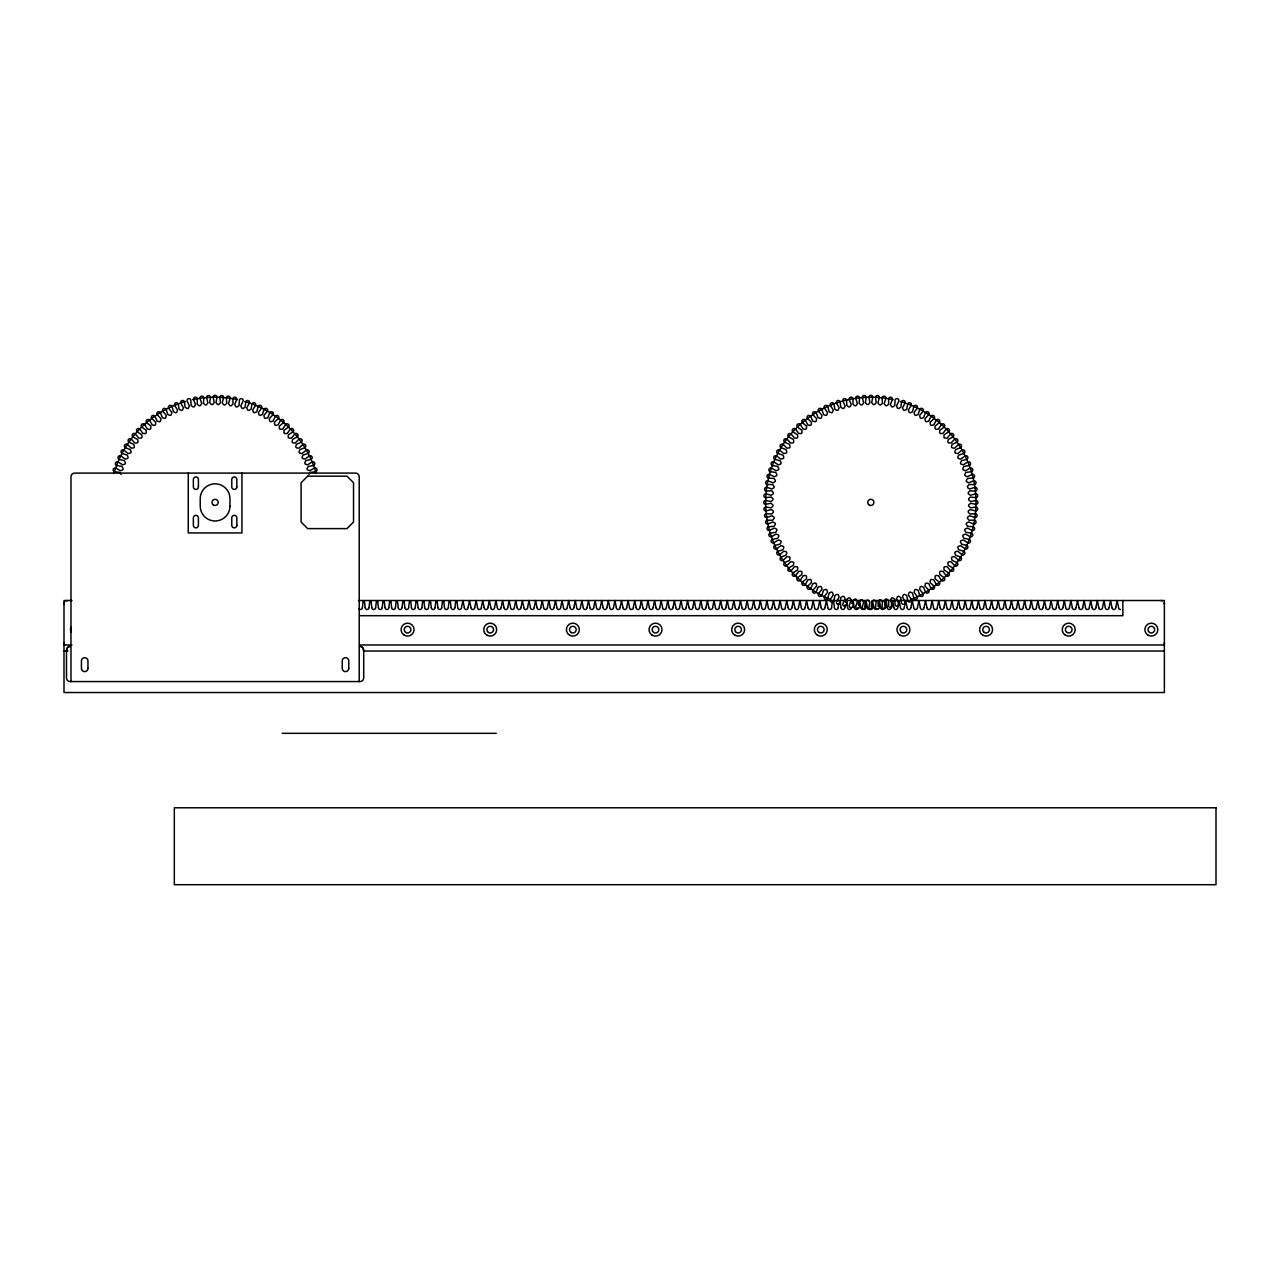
<?xml version="1.0" encoding="UTF-8"?>
<svg xmlns="http://www.w3.org/2000/svg" width="1280" height="1280" viewBox="0 0 1280 1280"><rect width="100%" height="100%" fill="white"/><g stroke="black" fill="none" stroke-linecap="round" stroke-linejoin="round"><path stroke-width="1.5" d="M362.416 607.296L363.248 600.896L364.4 601.232M369.024 607.296L369.856 600.896L371.008 601.232M375.632 607.296L376.512 600.8L377.664 601.488M382.24 607.296L383.072 600.896L384.224 601.232M388.848 607.296L389.728 600.8L390.88 601.488M395.456 607.296L396.288 600.896L397.44 601.232M402.064 607.296L402.896 600.896L404.048 601.232M408.672 607.296L409.552 600.8L410.704 601.488M415.28 607.296L416.112 600.896L417.264 601.232M421.888 607.296L422.72 600.896L423.872 601.232M428.496 607.296L429.504 600.64L430.624 602.064M435.104 607.296L435.936 600.896L437.088 601.232M441.712 607.296L442.592 600.8L443.744 601.488M448.32 607.296L449.152 600.896L450.288 601.152M454.928 607.296L455.76 600.896L456.912 601.232M461.536 607.296L462.912 600.512L464.288 607.296M468.144 607.296L469.52 600.512L470.896 607.296M474.752 607.296L476.128 600.512L477.504 607.296M481.36 607.296L482.736 600.512L484.112 607.296M487.968 607.296L489.344 600.512L490.72 607.296M494.576 607.296L495.952 600.512L497.328 607.296M501.184 607.296L502.56 600.512L503.936 607.296M507.792 607.296L509.168 600.512L510.544 607.296M514.4 607.296L515.776 600.512L517.152 607.296M521.008 607.296L522.384 600.512L523.76 607.296M527.632 607.296L528.992 600.512L530.368 607.296M534.24 607.296L535.6 600.512L536.976 607.296M540.848 607.296L542.224 600.512L543.584 607.296M547.456 607.296L548.832 600.512L550.192 607.296M554.064 607.296L555.44 600.512L556.816 607.296M560.672 607.296L562.048 600.512L563.424 607.296M567.28 607.296L568.656 600.512L570.032 607.296M573.888 607.296L575.264 600.512L576.64 607.296M580.496 607.296L581.872 600.512L583.248 607.296M587.104 607.296L588.48 600.512L589.856 607.296M593.712 607.296L595.088 600.512L596.464 607.296M600.32 607.296L601.696 600.512L603.072 607.296M606.928 607.296L608.304 600.512L609.68 607.296M613.536 607.296L614.912 600.512L616.288 607.296M620.144 607.296L621.52 600.512L622.896 607.296M626.752 607.296L628.128 600.512L629.504 607.296M633.36 607.296L634.736 600.512L636.112 607.296M639.968 607.296L641.344 600.512L642.72 607.296M646.576 607.296L647.952 600.512L649.328 607.296M653.184 607.296L654.56 600.512L655.936 607.296M659.792 607.296L661.168 600.512L662.544 607.296M666.4 607.296L667.776 600.512L669.152 607.296M673.008 607.296L674.384 600.512L675.76 607.296M679.616 607.296L680.992 600.512L682.368 607.296M686.224 607.296L687.6 600.512L688.976 607.296M692.832 607.296L694.208 600.512L695.584 607.296M699.44 607.296L700.816 600.512L702.192 607.296M706.048 607.296L707.424 600.512L708.8 607.296M712.656 607.296L714.032 600.512L715.408 607.296M719.264 607.296L720.64 600.512L722.016 607.296M725.872 607.296L727.248 600.512L728.624 607.296M732.48 607.296L733.856 600.512L735.232 607.296M739.088 607.296L740.464 600.512L741.84 607.296M745.712 607.296L747.072 600.512L748.448 607.296M752.32 607.296L753.68 600.512L755.056 607.296M758.928 607.296L760.304 600.512L761.664 607.296M765.536 607.296L766.912 600.512L768.272 607.296M772.144 607.296L773.52 600.512L774.88 607.296M778.752 607.296L780.128 600.512L781.504 607.296M785.36 607.296L786.736 600.512L788.112 607.296M791.968 607.296L793.344 600.512L794.72 607.296M798.576 607.296L799.952 600.512L801.328 607.296M805.184 607.296L806.56 600.512L807.936 607.296M811.792 607.296L813.168 600.512L814.544 607.296M818.4 607.296L819.776 600.512L821.152 607.296M825.008 607.296L826.384 600.512L827.76 607.296M831.616 607.296L832.432 600.944M838.224 607.296L838.608 603.488M844.832 607.296L845.056 604.768M864.656 607.296L865.472 600.944M871.264 607.296L872.08 600.944M891.088 607.296L891.168 606.128M897.696 607.296L899.072 600.512L900.448 607.296M904.304 607.296L905.68 600.512L907.056 607.296M910.912 607.296L912.288 600.512L913.664 607.296M917.52 607.296L918.896 600.512L920.272 607.296M924.128 607.296L925.504 600.512L926.88 607.296M930.736 607.296L932.112 600.512L933.488 607.296M937.344 607.296L938.72 600.512L940.096 607.296M943.952 607.296L945.328 600.512L946.704 607.296M950.56 607.296L951.936 600.512L953.312 607.296M957.168 607.296L958.544 600.512L959.92 607.296M963.776 607.296L965.152 600.512L966.528 607.296M970.4 607.296L971.76 600.512L973.136 607.296M977.008 607.296L978.368 600.512L979.744 607.296M983.616 607.296L984.992 600.512L986.352 607.296M990.224 607.296L991.6 600.512L992.96 607.296M996.832 607.296L998.208 600.512L999.584 607.296M1003.44 607.296L1004.816 600.512L1006.192 607.296M1010.048 607.296L1011.424 600.512L1012.8 607.296M1016.656 607.296L1018.032 600.512L1019.408 607.296M1023.264 607.296L1024.64 600.512L1026.016 607.296M1029.872 607.296L1031.248 600.512L1032.624 607.296M1036.48 607.296L1037.856 600.512L1039.232 607.296M1043.088 607.296L1044.464 600.512L1045.84 607.296M1049.696 607.296L1051.072 600.512L1052.448 607.296M1056.304 607.296L1057.68 600.512L1059.056 607.296M1062.912 607.296L1064.288 600.512L1065.664 607.296M1069.52 607.296L1070.896 600.512L1072.272 607.296M1076.128 607.296L1077.504 600.512L1078.88 607.296M1082.736 607.296L1084.112 600.512L1085.488 607.296M1089.344 607.296L1090.72 600.512L1092.096 607.296M1095.952 607.296L1097.328 600.512L1098.704 607.296M1102.56 607.296L1103.936 600.512L1105.312 607.296M1109.168 607.296L1110.544 600.512L1111.92 607.296M1115.776 607.296L1117.152 600.512L1118.528 607.296M877.952 606.128L879.392 600.528L880.624 607.296M884.56 606.128L886 600.528L887.232 607.296M858.24 604.976L858.864 600.944M891.312 604.768L892.656 600.544L893.84 607.296M851.824 603.488L853.056 600.56L854.192 607.296M845.424 602.24L846.528 600.608L847.584 607.296M839.04 600.944L840.16 600.944L840.976 607.296M308.992 474.432L310.256 472.4L315.056 471.808A1.92 1.92 0 0 0 316.96 469.296A1.92 1.92 0 0 0 313.936 468.384L309.712 470.736L307.504 469.824A1.92 1.92 0 0 1 307.056 468.592L308.176 466.48L312.944 465.6A1.92 1.92 0 0 0 314.672 462.976A1.92 1.92 0 0 0 311.616 462.24L307.536 464.848L305.28 464.08A1.92 1.92 0 0 1 304.752 462.88L305.744 460.72L310.432 459.52A1.92 1.92 0 0 0 312 456.8A1.92 1.92 0 0 0 308.896 456.256L304.992 459.12L302.688 458.496A1.92 1.92 0 0 1 302.096 457.328L302.944 455.104L307.552 453.632A1.92 1.92 0 0 0 308.944 450.8A1.92 1.92 0 0 0 305.824 450.464L302.096 453.568L299.76 453.088A1.92 1.92 0 0 1 299.088 451.952L299.792 449.68L304.32 447.92A1.92 1.92 0 0 0 305.52 445.008A1.92 1.92 0 0 0 302.384 444.864L298.864 448.192L296.496 447.872A1.92 1.92 0 0 1 295.76 446.784L296.32 444.464L300.72 442.416A1.92 1.92 0 0 0 301.744 439.44A1.92 1.92 0 0 0 298.592 439.504L295.296 443.04L292.912 442.864A1.92 1.92 0 0 1 292.112 441.824L292.528 439.488L296.784 437.168A1.92 1.92 0 0 0 297.616 434.128A1.92 1.92 0 0 0 294.48 434.384L291.408 438.128L289.024 438.096A1.92 1.92 0 0 1 288.16 437.104L288.416 434.736L292.528 432.16A1.92 1.92 0 0 0 293.168 429.088A1.92 1.92 0 0 0 290.048 429.536L287.216 433.456L284.848 433.584A1.92 1.92 0 0 1 283.92 432.656L284.032 430.272L287.968 427.44A1.92 1.92 0 0 0 288.416 424.32A1.92 1.92 0 0 0 285.328 424.976L282.752 429.072L280.384 429.344A1.92 1.92 0 0 1 279.392 428.464L279.36 426.08L283.104 423.008A1.92 1.92 0 0 0 283.36 419.872A1.92 1.92 0 0 0 280.336 420.704L278.016 424.96L275.664 425.376A1.92 1.92 0 0 1 274.624 424.576L274.448 422.208L278 418.896A1.92 1.92 0 0 0 278.048 415.744A1.92 1.92 0 0 0 275.072 416.784L273.024 421.168L270.704 421.728A1.92 1.92 0 0 1 269.632 420.992L269.296 418.64L272.624 415.12A1.92 1.92 0 0 0 272.48 411.968A1.92 1.92 0 0 0 269.584 413.184L267.808 417.696L265.536 418.4A1.92 1.92 0 0 1 264.4 417.728L263.92 415.392L267.024 411.68A1.92 1.92 0 0 0 266.688 408.544A1.92 1.92 0 0 0 263.872 409.936L262.384 414.544L260.16 415.392A1.92 1.92 0 0 1 258.992 414.8L258.368 412.496L261.232 408.592A1.92 1.92 0 0 0 260.704 405.488A1.92 1.92 0 0 0 257.968 407.056L256.784 411.76L254.608 412.736A1.92 1.92 0 0 1 253.408 412.224L252.64 409.968L255.248 405.872A1.92 1.92 0 0 0 254.528 402.816A1.92 1.92 0 0 0 251.888 404.544L251.008 409.312L248.896 410.432A1.92 1.92 0 0 1 247.664 409.984L246.752 407.792L249.12 403.552A1.92 1.92 0 0 0 248.192 400.544A1.92 1.92 0 0 0 245.68 402.432L245.088 407.248L243.056 408.496A1.92 1.92 0 0 1 241.808 408.128L240.752 405.984L242.832 401.616A1.92 1.92 0 0 0 241.728 398.656A1.92 1.92 0 0 0 239.344 400.704L239.056 405.552L237.104 406.928A1.92 1.92 0 0 1 235.824 406.64L234.656 404.56L236.448 400.064A1.92 1.92 0 0 0 235.168 397.2A1.92 1.92 0 0 0 232.912 399.392L232.928 404.24L231.072 405.728A1.92 1.92 0 0 1 229.776 405.52L228.464 403.536L229.984 398.928A1.92 1.92 0 0 0 228.512 396.144A1.92 1.92 0 0 0 226.4 398.48L226.736 403.312L224.976 404.912A1.92 1.92 0 0 1 223.664 404.8L222.24 402.88L223.456 398.192A1.92 1.92 0 0 0 221.824 395.504A1.92 1.92 0 0 0 219.856 397.968L220.48 402.768L218.832 404.48A1.92 1.92 0 0 1 217.52 404.448L215.968 402.64L216.896 397.872A1.92 1.92 0 0 0 215.104 395.296A1.92 1.92 0 0 0 213.296 397.872L214.224 402.64L212.672 404.448A1.92 1.92 0 0 1 211.36 404.48L209.712 402.768L210.336 397.968A1.92 1.92 0 0 0 208.368 395.504A1.92 1.92 0 0 0 206.736 398.192L207.952 402.88L206.528 404.8A1.92 1.92 0 0 1 205.216 404.912L203.456 403.312L203.792 398.48A1.92 1.92 0 0 0 201.68 396.144A1.92 1.92 0 0 0 200.208 398.928L201.728 403.536L200.416 405.52A1.92 1.92 0 0 1 199.12 405.728L197.264 404.24L197.28 399.392A1.92 1.92 0 0 0 195.024 397.2A1.92 1.92 0 0 0 193.744 400.064L195.536 404.56L194.368 406.64A1.92 1.92 0 0 1 193.088 406.928L191.136 405.552L190.848 400.704A1.92 1.92 0 0 0 188.464 398.656A1.92 1.92 0 0 0 187.36 401.616L189.44 405.984L188.4 408.128A1.92 1.92 0 0 1 187.136 408.496L185.104 407.248L184.512 402.432A1.92 1.92 0 0 0 182 400.544A1.92 1.92 0 0 0 181.088 403.552L183.44 407.792L182.528 409.984A1.92 1.92 0 0 1 181.296 410.432L179.184 409.312L178.304 404.544A1.92 1.92 0 0 0 175.664 402.816A1.92 1.92 0 0 0 174.944 405.872L177.552 409.968L176.784 412.224A1.92 1.92 0 0 1 175.584 412.736L173.408 411.76L172.224 407.056A1.92 1.92 0 0 0 169.504 405.488A1.92 1.92 0 0 0 168.96 408.592L171.824 412.496L171.2 414.8A1.92 1.92 0 0 1 170.032 415.392L167.808 414.544L166.32 409.936A1.92 1.92 0 0 0 163.504 408.544A1.92 1.92 0 0 0 163.168 411.68L166.272 415.392L165.792 417.728A1.92 1.92 0 0 1 164.656 418.4L162.384 417.696L160.624 413.184A1.92 1.92 0 0 0 157.712 411.968A1.92 1.92 0 0 0 157.568 415.12L160.896 418.64L160.576 420.992A1.92 1.92 0 0 1 159.488 421.728L157.168 421.168L155.12 416.784A1.92 1.92 0 0 0 152.144 415.744A1.92 1.92 0 0 0 152.208 418.896L155.744 422.208L155.568 424.576A1.92 1.92 0 0 1 154.528 425.376L152.176 424.96L149.872 420.704A1.92 1.92 0 0 0 146.832 419.872A1.92 1.92 0 0 0 147.088 423.008L150.832 426.08L150.8 428.464A1.92 1.92 0 0 1 149.808 429.344L147.44 429.072L144.864 424.976A1.92 1.92 0 0 0 141.776 424.32A1.92 1.92 0 0 0 142.224 427.44L146.16 430.272L146.288 432.656A1.92 1.92 0 0 1 145.36 433.584L142.976 433.456L140.144 429.536A1.92 1.92 0 0 0 137.024 429.088A1.92 1.92 0 0 0 137.664 432.16L141.776 434.736L142.032 437.104A1.92 1.92 0 0 1 141.168 438.096L138.784 438.128L135.712 434.384A1.92 1.92 0 0 0 132.576 434.128A1.92 1.92 0 0 0 133.408 437.168L137.664 439.488L138.08 441.824A1.92 1.92 0 0 1 137.28 442.864L134.896 443.04L131.6 439.504A1.92 1.92 0 0 0 128.448 439.44A1.92 1.92 0 0 0 129.472 442.416L133.872 444.464L134.432 446.784A1.92 1.92 0 0 1 133.696 447.872L131.328 448.192L127.808 444.864A1.92 1.92 0 0 0 124.672 445.008A1.92 1.92 0 0 0 125.888 447.92L130.4 449.68L131.104 451.952A1.92 1.92 0 0 1 130.432 453.088L128.096 453.568L124.368 450.464A1.92 1.92 0 0 0 121.248 450.8A1.92 1.92 0 0 0 122.64 453.632L127.248 455.104L128.096 457.328A1.92 1.92 0 0 1 127.504 458.496L125.2 459.12L121.296 456.256A1.92 1.92 0 0 0 118.192 456.8A1.92 1.92 0 0 0 119.76 459.52L124.448 460.72L125.44 462.88A1.92 1.92 0 0 1 124.912 464.08L122.656 464.848L118.576 462.24A1.92 1.92 0 0 0 115.52 462.976A1.92 1.92 0 0 0 117.248 465.6L122.016 466.48L123.136 468.592A1.92 1.92 0 0 1 122.688 469.824L120.48 470.736L116.256 468.384A1.92 1.92 0 0 0 113.248 469.296A1.92 1.92 0 0 0 115.136 471.808L119.952 472.4L121.2 474.432M832.624 600.64L833.552 600.944L834.368 607.296M872.32 600.608L874.016 607.296M865.936 600.528L867.408 607.296M71.984 600.512L64 600.512L64 692.528L1164.368 692.528L1164.368 600.512L873.008 600.512M358.512 600.512L869.008 600.512M359.6 615.696L1122.848 615.696L1122.848 600.512M64 644.976L71.984 644.976M359.568 644.976L1164.368 644.976M64 651.008L68 651.008M363.552 651.008L1164.368 651.008M282.208 733.328L496.272 733.328M859.52 600.528L860.8 607.296M456.928 601.312L457.68 607.296M450.32 601.312L451.072 607.296M443.824 601.904L444.464 607.296M437.216 601.904L437.856 607.296M424 601.904L424.64 607.296M390.944 601.904L391.6 607.296M377.728 601.904L378.384 607.296M364.512 601.904L365.168 607.296M430.64 602.16L431.248 607.296M417.424 602.16L418.032 607.296M410.816 602.16L411.424 607.296M404.208 602.16L404.816 607.296M397.6 602.16L398.208 607.296M384.384 602.16L384.992 607.296M371.168 602.16L371.776 607.296M359.216 681.568L359.216 476.8A3.712 3.712 0 0 0 355.504 473.088L74.688 473.088A3.712 3.712 0 0 0 70.976 476.8L70.976 681.568M241.936 473.088L241.936 532.944L188.256 532.944L188.256 473.088M114.176 472.768A105.184 105.184 0 0 1 185.472 401.472M192.736 399.616A105.184 105.184 0 0 1 237.456 399.616M244.736 401.472A105.184 105.184 0 0 1 316.016 472.768M1164.368 642.8A3.712 3.712 0 0 1 1164.112 644.176M1160.656 600.512A3.712 3.712 0 0 1 1162.352 600.928M1164.112 602.864A3.712 3.712 0 0 1 1164.368 604.224M64 604.224A3.712 3.712 0 0 1 64.608 602.192M66.016 600.928A3.712 3.712 0 0 1 67.712 600.512M64.608 644.832A3.712 3.712 0 0 1 64 642.8M362.4 607.6A1.92 1.92 0 0 1 359.008 608.8M369.008 607.6A1.92 1.92 0 0 1 367.088 609.488A1.92 1.92 0 0 1 365.168 607.6M375.616 607.6A1.92 1.92 0 0 1 373.696 609.488A1.92 1.92 0 0 1 371.776 607.6M382.224 607.6A1.92 1.92 0 0 1 380.304 609.488A1.92 1.92 0 0 1 378.384 607.6M388.832 607.6A1.92 1.92 0 0 1 386.912 609.488A1.92 1.92 0 0 1 384.992 607.6M395.44 607.6A1.92 1.92 0 0 1 393.52 609.488A1.92 1.92 0 0 1 391.6 607.6M402.048 607.6A1.92 1.92 0 0 1 400.128 609.488A1.92 1.92 0 0 1 398.208 607.6M408.656 607.6A1.92 1.92 0 0 1 406.736 609.488A1.92 1.92 0 0 1 404.816 607.6M415.264 607.6A1.92 1.92 0 0 1 413.344 609.488A1.92 1.92 0 0 1 411.424 607.6M421.888 607.6A1.92 1.92 0 0 1 419.952 609.488A1.92 1.92 0 0 1 418.032 607.6M428.496 607.6A1.92 1.92 0 0 1 426.576 609.488A1.92 1.92 0 0 1 424.64 607.6M435.104 607.6A1.92 1.92 0 0 1 433.184 609.488A1.92 1.92 0 0 1 431.248 607.6M441.712 607.6A1.92 1.92 0 0 1 439.792 609.488A1.92 1.92 0 0 1 437.872 607.6M448.32 607.6A1.92 1.92 0 0 1 446.4 609.488A1.92 1.92 0 0 1 444.48 607.6M454.928 607.6A1.92 1.92 0 0 1 453.008 609.488A1.92 1.92 0 0 1 451.088 607.6M461.536 607.6A1.92 1.92 0 0 1 459.616 609.488A1.92 1.92 0 0 1 457.696 607.6M468.144 607.6A1.92 1.92 0 0 1 466.224 609.488A1.92 1.92 0 0 1 464.304 607.6M474.752 607.6A1.92 1.92 0 0 1 472.832 609.488A1.92 1.92 0 0 1 470.912 607.6M481.36 607.6A1.92 1.92 0 0 1 479.44 609.488A1.92 1.92 0 0 1 477.52 607.6M487.968 607.6A1.92 1.92 0 0 1 486.048 609.488A1.92 1.92 0 0 1 484.128 607.6M494.576 607.6A1.92 1.92 0 0 1 492.656 609.488A1.92 1.92 0 0 1 490.736 607.6M501.184 607.6A1.92 1.92 0 0 1 499.264 609.488A1.92 1.92 0 0 1 497.344 607.6M507.792 607.6A1.92 1.92 0 0 1 505.872 609.488A1.92 1.92 0 0 1 503.952 607.6M514.4 607.6A1.92 1.92 0 0 1 512.48 609.488A1.92 1.92 0 0 1 510.56 607.6M521.008 607.6A1.92 1.92 0 0 1 519.088 609.488A1.92 1.92 0 0 1 517.168 607.6M527.616 607.6A1.92 1.92 0 0 1 525.696 609.488A1.92 1.92 0 0 1 523.776 607.6M534.224 607.6A1.92 1.92 0 0 1 532.304 609.488A1.92 1.92 0 0 1 530.384 607.6M540.832 607.6A1.92 1.92 0 0 1 538.912 609.488A1.92 1.92 0 0 1 536.992 607.6M547.44 607.6A1.92 1.92 0 0 1 545.52 609.488A1.92 1.92 0 0 1 543.6 607.6M554.048 607.6A1.92 1.92 0 0 1 552.128 609.488A1.92 1.92 0 0 1 550.208 607.6M560.656 607.6A1.92 1.92 0 0 1 558.736 609.488A1.92 1.92 0 0 1 556.816 607.6M567.264 607.6A1.92 1.92 0 0 1 565.344 609.488A1.92 1.92 0 0 1 563.424 607.6M573.872 607.6A1.92 1.92 0 0 1 571.952 609.488A1.92 1.92 0 0 1 570.032 607.6M580.48 607.6A1.92 1.92 0 0 1 578.56 609.488A1.92 1.92 0 0 1 576.64 607.6M587.088 607.6A1.92 1.92 0 0 1 585.168 609.488A1.92 1.92 0 0 1 583.248 607.6M593.696 607.6A1.92 1.92 0 0 1 591.776 609.488A1.92 1.92 0 0 1 589.856 607.6M600.304 607.6A1.92 1.92 0 0 1 598.384 609.488A1.92 1.92 0 0 1 596.464 607.6M606.912 607.6A1.92 1.92 0 0 1 604.992 609.488A1.92 1.92 0 0 1 603.072 607.6M613.52 607.6A1.92 1.92 0 0 1 611.6 609.488A1.92 1.92 0 0 1 609.68 607.6M620.128 607.6A1.92 1.92 0 0 1 618.208 609.488A1.92 1.92 0 0 1 616.288 607.6M626.736 607.6A1.92 1.92 0 0 1 624.816 609.488A1.92 1.92 0 0 1 622.896 607.6M633.344 607.6A1.92 1.92 0 0 1 631.424 609.488A1.92 1.92 0 0 1 629.504 607.6M639.952 607.6A1.92 1.92 0 0 1 638.032 609.488A1.92 1.92 0 0 1 636.112 607.6M646.576 607.6A1.92 1.92 0 0 1 644.64 609.488A1.92 1.92 0 0 1 642.72 607.6M653.184 607.6A1.92 1.92 0 0 1 651.264 609.488A1.92 1.92 0 0 1 649.328 607.6M659.792 607.6A1.92 1.92 0 0 1 657.872 609.488A1.92 1.92 0 0 1 655.936 607.6M666.4 607.6A1.92 1.92 0 0 1 664.48 609.488A1.92 1.92 0 0 1 662.56 607.6M673.008 607.6A1.92 1.92 0 0 1 671.088 609.488A1.92 1.92 0 0 1 669.168 607.6M679.616 607.6A1.92 1.92 0 0 1 677.696 609.488A1.92 1.92 0 0 1 675.776 607.6M686.224 607.6A1.92 1.92 0 0 1 684.304 609.488A1.92 1.92 0 0 1 682.384 607.6M692.832 607.6A1.92 1.92 0 0 1 690.912 609.488A1.92 1.92 0 0 1 688.992 607.6M699.44 607.6A1.92 1.92 0 0 1 697.52 609.488A1.92 1.92 0 0 1 695.6 607.6M706.048 607.6A1.92 1.92 0 0 1 704.128 609.488A1.92 1.92 0 0 1 702.208 607.6M712.656 607.6A1.92 1.92 0 0 1 710.736 609.488A1.92 1.92 0 0 1 708.816 607.6M719.264 607.6A1.92 1.92 0 0 1 717.344 609.488A1.92 1.92 0 0 1 715.424 607.6M725.872 607.6A1.92 1.92 0 0 1 723.952 609.488A1.92 1.92 0 0 1 722.032 607.6M732.48 607.6A1.92 1.92 0 0 1 730.56 609.488A1.92 1.92 0 0 1 728.64 607.6M739.088 607.6A1.92 1.92 0 0 1 737.168 609.488A1.92 1.92 0 0 1 735.248 607.6M745.696 607.6A1.92 1.92 0 0 1 743.776 609.488A1.92 1.92 0 0 1 741.856 607.6M752.304 607.6A1.92 1.92 0 0 1 750.384 609.488A1.92 1.92 0 0 1 748.464 607.6M758.912 607.6A1.92 1.92 0 0 1 756.992 609.488A1.92 1.92 0 0 1 755.072 607.6M765.52 607.6A1.92 1.92 0 0 1 763.6 609.488A1.92 1.92 0 0 1 761.68 607.6M772.128 607.6A1.92 1.92 0 0 1 770.208 609.488A1.92 1.92 0 0 1 768.288 607.6M778.736 607.6A1.92 1.92 0 0 1 776.816 609.488A1.92 1.92 0 0 1 774.896 607.6M785.344 607.6A1.92 1.92 0 0 1 783.424 609.488A1.92 1.92 0 0 1 781.504 607.6M791.952 607.6A1.92 1.92 0 0 1 790.032 609.488A1.92 1.92 0 0 1 788.112 607.6M798.56 607.6A1.92 1.92 0 0 1 796.64 609.488A1.92 1.92 0 0 1 794.72 607.6M805.168 607.6A1.92 1.92 0 0 1 803.248 609.488A1.92 1.92 0 0 1 801.328 607.6M811.776 607.6A1.92 1.92 0 0 1 809.856 609.488A1.92 1.92 0 0 1 807.936 607.6M818.384 607.6A1.92 1.92 0 0 1 816.464 609.488A1.92 1.92 0 0 1 814.544 607.6M824.992 607.6A1.92 1.92 0 0 1 823.072 609.488A1.92 1.92 0 0 1 821.152 607.6M831.6 607.6A1.92 1.92 0 0 1 829.68 609.488A1.92 1.92 0 0 1 827.76 607.6M838.208 607.6A1.92 1.92 0 0 1 836.288 609.488A1.92 1.92 0 0 1 834.368 607.6M844.816 607.6A1.92 1.92 0 0 1 842.896 609.488A1.92 1.92 0 0 1 840.976 607.6M851.424 607.6A1.92 1.92 0 0 1 849.504 609.488A1.92 1.92 0 0 1 847.584 607.6M858.032 607.6A1.92 1.92 0 0 1 856.112 609.488A1.92 1.92 0 0 1 854.192 607.6M864.32 608.64A1.92 1.92 0 0 1 860.8 607.6M870.928 608.64A1.92 1.92 0 0 1 867.408 607.6M877.536 608.64A1.92 1.92 0 0 1 874.016 607.6M884.48 607.6A1.92 1.92 0 0 1 882.56 609.488A1.92 1.92 0 0 1 880.64 607.6M891.088 607.6A1.92 1.92 0 0 1 889.168 609.488A1.92 1.92 0 0 1 887.248 607.6M897.696 607.6A1.92 1.92 0 0 1 895.776 609.488A1.92 1.92 0 0 1 893.856 607.6M904.304 607.6A1.92 1.92 0 0 1 902.384 609.488A1.92 1.92 0 0 1 900.464 607.6M910.912 607.6A1.92 1.92 0 0 1 908.992 609.488A1.92 1.92 0 0 1 907.072 607.6M917.52 607.6A1.92 1.92 0 0 1 915.6 609.488A1.92 1.92 0 0 1 913.68 607.6M924.128 607.6A1.92 1.92 0 0 1 922.208 609.488A1.92 1.92 0 0 1 920.288 607.6M930.736 607.6A1.92 1.92 0 0 1 928.816 609.488A1.92 1.92 0 0 1 926.896 607.6M937.344 607.6A1.92 1.92 0 0 1 935.424 609.488A1.92 1.92 0 0 1 933.504 607.6M943.952 607.6A1.92 1.92 0 0 1 942.032 609.488A1.92 1.92 0 0 1 940.112 607.6M950.56 607.6A1.92 1.92 0 0 1 948.64 609.488A1.92 1.92 0 0 1 946.72 607.6M957.168 607.6A1.92 1.92 0 0 1 955.248 609.488A1.92 1.92 0 0 1 953.328 607.6M963.776 607.6A1.92 1.92 0 0 1 961.856 609.488A1.92 1.92 0 0 1 959.936 607.6M970.384 607.6A1.92 1.92 0 0 1 968.464 609.488A1.92 1.92 0 0 1 966.544 607.6M976.992 607.6A1.92 1.92 0 0 1 975.072 609.488A1.92 1.92 0 0 1 973.152 607.6M983.6 607.6A1.92 1.92 0 0 1 981.68 609.488A1.92 1.92 0 0 1 979.76 607.6M990.208 607.6A1.92 1.92 0 0 1 988.288 609.488A1.92 1.92 0 0 1 986.368 607.6M996.816 607.6A1.92 1.92 0 0 1 994.896 609.488A1.92 1.92 0 0 1 992.976 607.6M1003.424 607.6A1.92 1.92 0 0 1 1001.504 609.488A1.92 1.92 0 0 1 999.584 607.6M1010.032 607.6A1.92 1.92 0 0 1 1008.112 609.488A1.92 1.92 0 0 1 1006.192 607.6M1016.64 607.6A1.92 1.92 0 0 1 1014.72 609.488A1.92 1.92 0 0 1 1012.8 607.6M1023.248 607.6A1.92 1.92 0 0 1 1021.328 609.488A1.92 1.92 0 0 1 1019.408 607.6M1029.856 607.6A1.92 1.92 0 0 1 1027.936 609.488A1.92 1.92 0 0 1 1026.016 607.6M1036.464 607.6A1.92 1.92 0 0 1 1034.544 609.488A1.92 1.92 0 0 1 1032.624 607.6M1043.072 607.6A1.92 1.92 0 0 1 1041.152 609.488A1.92 1.92 0 0 1 1039.232 607.6M1049.68 607.6A1.92 1.92 0 0 1 1047.76 609.488A1.92 1.92 0 0 1 1045.84 607.6M1056.288 607.6A1.92 1.92 0 0 1 1054.368 609.488A1.92 1.92 0 0 1 1052.448 607.6M1062.896 607.6A1.92 1.92 0 0 1 1060.976 609.488A1.92 1.92 0 0 1 1059.056 607.6M1069.504 607.6A1.92 1.92 0 0 1 1067.584 609.488A1.92 1.92 0 0 1 1065.664 607.6M1076.112 607.6A1.92 1.92 0 0 1 1074.192 609.488A1.92 1.92 0 0 1 1072.272 607.6M1082.72 607.6A1.92 1.92 0 0 1 1080.8 609.488A1.92 1.92 0 0 1 1078.88 607.6M1089.344 607.6A1.92 1.92 0 0 1 1087.408 609.488A1.92 1.92 0 0 1 1085.488 607.6M1095.952 607.6A1.92 1.92 0 0 1 1094.016 609.488A1.92 1.92 0 0 1 1092.096 607.6M1102.56 607.6A1.92 1.92 0 0 1 1100.64 609.488A1.92 1.92 0 0 1 1098.704 607.6M1109.168 607.6A1.92 1.92 0 0 1 1107.248 609.488A1.92 1.92 0 0 1 1105.328 607.6M1115.776 607.6A1.92 1.92 0 0 1 1113.856 609.488A1.92 1.92 0 0 1 1111.936 607.6M1120.368 609.488A1.92 1.92 0 0 1 1118.544 607.6M70.96 632.032A6.512 6.512 0 0 1 70.96 627.232M70.192 646.528A3.712 3.712 0 0 0 66.48 650.24L66.48 677.84A3.712 3.712 0 0 0 70.192 681.568L360 681.568A3.712 3.712 0 0 0 363.712 677.84L363.712 650.24A3.712 3.712 0 0 0 360 646.528M66.784 650.288A5.536 3.904 0 0 1 69.216 646.4M361.008 646.48A4.944 3.488 0 0 1 363.248 650.176M900.448 401.472A105.184 105.184 0 0 1 911.056 599.568M830.56 599.568A105.184 105.184 0 0 1 893.168 399.616M806.544 426.08L806.512 428.464A1.92 1.92 0 0 1 805.52 429.344L803.168 429.072L800.576 424.976A1.92 1.92 0 0 0 797.504 424.32A1.92 1.92 0 0 0 797.952 427.44L801.888 430.272L802 432.656A1.92 1.92 0 0 1 801.072 433.584L798.688 433.456L795.856 429.536A1.92 1.92 0 0 0 792.736 429.088A1.92 1.92 0 0 0 793.392 432.16L797.488 434.736L797.76 437.104A1.92 1.92 0 0 1 796.88 438.096L794.512 438.128L791.424 434.384A1.92 1.92 0 0 0 788.288 434.128A1.92 1.92 0 0 0 789.136 437.168L793.392 439.488L793.792 441.824A1.92 1.92 0 0 1 792.992 442.864L790.624 443.04L787.312 439.504A1.92 1.92 0 0 0 784.176 439.44A1.92 1.92 0 0 0 785.2 442.416L789.584 444.464L790.144 446.784A1.92 1.92 0 0 1 789.408 447.872L787.056 448.192L783.536 444.864A1.92 1.92 0 0 0 780.384 445.008A1.92 1.92 0 0 0 781.6 447.92L786.112 449.68L786.816 451.952A1.92 1.92 0 0 1 786.144 453.088L783.808 453.568L780.096 450.464A1.92 1.92 0 0 0 776.96 450.8A1.92 1.92 0 0 0 778.352 453.632L782.976 455.104L783.808 457.328A1.92 1.92 0 0 1 783.216 458.496L780.912 459.12L777.008 456.256A1.92 1.92 0 0 0 773.904 456.8A1.92 1.92 0 0 0 775.472 459.52L780.176 460.72L781.152 462.88A1.92 1.92 0 0 1 780.64 464.08L778.384 464.848L774.304 462.24A1.92 1.92 0 0 0 771.232 462.976A1.92 1.92 0 0 0 772.976 465.6L777.728 466.48L778.848 468.592A1.92 1.92 0 0 1 778.4 469.824L776.208 470.736L771.968 468.384A1.92 1.92 0 0 0 768.96 469.296A1.92 1.92 0 0 0 770.848 471.808L775.664 472.4L776.912 474.432A1.92 1.92 0 0 1 776.544 475.696L774.4 476.736L770.032 474.656A1.92 1.92 0 0 0 767.088 475.76A1.92 1.92 0 0 0 769.136 478.144L773.968 478.432L775.344 480.384A1.92 1.92 0 0 1 775.056 481.664L772.976 482.848L768.48 481.04A1.92 1.92 0 0 0 765.616 482.32A1.92 1.92 0 0 0 767.808 484.576L772.656 484.56L774.144 486.416A1.92 1.92 0 0 1 773.936 487.712L771.952 489.024L767.344 487.504A1.92 1.92 0 0 0 764.56 488.976A1.92 1.92 0 0 0 766.896 491.088L771.728 490.768L773.328 492.528A1.92 1.92 0 0 1 773.216 493.824L771.296 495.264L766.608 494.032A1.92 1.92 0 0 0 763.92 495.664A1.92 1.92 0 0 0 766.384 497.632L771.2 497.008L772.912 498.656A1.92 1.92 0 0 1 772.864 499.968L771.056 501.52L766.288 500.592A1.92 1.92 0 0 0 763.712 502.4A1.92 1.92 0 0 0 766.288 504.208L771.056 503.28L772.864 504.816A1.92 1.92 0 0 1 772.912 506.128L771.2 507.792L766.384 507.152A1.92 1.92 0 0 0 763.92 509.12A1.92 1.92 0 0 0 766.608 510.768L771.296 509.536L773.216 510.96A1.92 1.92 0 0 1 773.328 512.272L771.728 514.032L766.896 513.712A1.92 1.92 0 0 0 764.56 515.824A1.92 1.92 0 0 0 767.344 517.28L771.952 515.776L773.936 517.072A1.92 1.92 0 0 1 774.144 518.368L772.656 520.224L767.808 520.208A1.92 1.92 0 0 0 765.616 522.464A1.92 1.92 0 0 0 768.48 523.76L772.976 521.952L775.056 523.12A1.92 1.92 0 0 1 775.344 524.416L773.968 526.352L769.136 526.64A1.92 1.92 0 0 0 767.088 529.024A1.92 1.92 0 0 0 770.032 530.144L774.4 528.048L776.544 529.104A1.92 1.92 0 0 1 776.912 530.368L775.664 532.384L770.848 532.976A1.92 1.92 0 0 0 768.96 535.488A1.92 1.92 0 0 0 771.968 536.416L776.208 534.064L778.4 534.96A1.92 1.92 0 0 1 778.848 536.208L777.728 538.304L772.976 539.2A1.92 1.92 0 0 0 771.232 541.824A1.92 1.92 0 0 0 774.304 542.544L778.384 539.936L780.64 540.704A1.92 1.92 0 0 1 781.152 541.904L780.176 544.08L775.472 545.264A1.92 1.92 0 0 0 773.904 548A1.92 1.92 0 0 0 777.008 548.528L780.912 545.664L783.216 546.288A1.92 1.92 0 0 1 783.808 547.456L782.976 549.696L778.352 551.168A1.92 1.92 0 0 0 776.96 553.984A1.92 1.92 0 0 0 780.096 554.336L783.808 551.232L786.144 551.712A1.92 1.92 0 0 1 786.816 552.832L786.112 555.104L781.6 556.88A1.92 1.92 0 0 0 780.384 559.776A1.92 1.92 0 0 0 783.536 559.92L787.056 556.592L789.408 556.928A1.92 1.92 0 0 1 790.144 558.016L789.584 560.32L785.2 562.368A1.92 1.92 0 0 0 784.176 565.344A1.92 1.92 0 0 0 787.312 565.296L790.624 561.744L792.992 561.92A1.92 1.92 0 0 1 793.792 562.96L793.392 565.312L789.136 567.632A1.92 1.92 0 0 0 788.288 570.656A1.92 1.92 0 0 0 791.424 570.416L794.512 566.656L796.88 566.704A1.92 1.92 0 0 1 797.76 567.68L797.488 570.048L793.392 572.624A1.92 1.92 0 0 0 792.736 575.712A1.92 1.92 0 0 0 795.856 575.264L798.688 571.328L801.072 571.216A1.92 1.92 0 0 1 802 572.144L801.888 574.512L797.952 577.344A1.92 1.92 0 0 0 797.504 580.464A1.92 1.92 0 0 0 800.576 579.824L803.168 575.728L805.52 575.456A1.92 1.92 0 0 1 806.512 576.32L806.544 578.704L802.8 581.776A1.92 1.92 0 0 0 802.544 584.912A1.92 1.92 0 0 0 805.584 584.08L807.904 579.824L810.24 579.408A1.92 1.92 0 0 1 811.28 580.208L811.472 582.592L807.92 585.888A1.92 1.92 0 0 0 807.856 589.04A1.92 1.92 0 0 0 810.832 588.016L812.88 583.616L815.2 583.056A1.92 1.92 0 0 1 816.288 583.792L816.624 586.16L813.28 589.68A1.92 1.92 0 0 0 813.424 592.816A1.92 1.92 0 0 0 816.336 591.616L818.096 587.104L820.368 586.4A1.92 1.92 0 0 1 821.504 587.056L821.984 589.392L818.88 593.12A1.92 1.92 0 0 0 819.216 596.24A1.92 1.92 0 0 0 822.048 594.864L823.52 590.24L825.744 589.392A1.92 1.92 0 0 1 826.912 589.984L827.536 592.288L824.672 596.192A1.92 1.92 0 0 0 825.216 599.296A1.92 1.92 0 0 0 827.952 597.744L829.136 593.04L831.296 592.048A1.92 1.92 0 0 1 832.512 592.576L833.28 594.832L830.656 598.912A1.92 1.92 0 0 0 831.392 601.968A1.92 1.92 0 0 0 834.016 600.24L834.912 595.472L837.008 594.352A1.92 1.92 0 0 1 838.24 594.8L839.152 597.008L836.8 601.248A1.92 1.92 0 0 0 837.712 604.256A1.92 1.92 0 0 0 840.24 602.352L840.816 597.552L842.848 596.304A1.92 1.92 0 0 1 844.112 596.672L845.152 598.8L843.072 603.184A1.92 1.92 0 0 0 844.176 606.128A1.92 1.92 0 0 0 846.576 604.08L846.848 599.248L848.8 597.872A1.92 1.92 0 0 1 850.08 598.16L851.264 600.224L849.456 604.72A1.92 1.92 0 0 0 850.752 607.6A1.92 1.92 0 0 0 853.008 605.408L852.976 600.56L854.832 599.056A1.92 1.92 0 0 1 856.144 599.264L857.44 601.264L855.92 605.872A1.92 1.92 0 0 0 857.392 608.656A1.92 1.92 0 0 0 859.504 606.32L859.184 601.488L860.944 599.872A1.92 1.92 0 0 1 862.24 600L863.68 601.904L862.448 606.592A1.92 1.92 0 0 0 864.096 609.28A1.92 1.92 0 0 0 866.048 606.816L865.424 602.016L867.072 600.304A1.92 1.92 0 0 1 868.4 600.352L869.936 602.16L869.008 606.912A1.92 1.92 0 0 0 870.816 609.488A1.92 1.92 0 0 0 872.624 606.912L871.696 602.16L873.232 600.352A1.92 1.92 0 0 1 874.544 600.304L876.208 602.016L875.568 606.816A1.92 1.92 0 0 0 877.536 609.28A1.92 1.92 0 0 0 879.184 606.592L877.952 601.904L879.376 600A1.92 1.92 0 0 1 880.688 599.872L882.448 601.488L882.128 606.32A1.92 1.92 0 0 0 884.24 608.656A1.92 1.92 0 0 0 885.712 605.872L884.192 601.264L885.488 599.264A1.92 1.92 0 0 1 886.784 599.056L888.64 600.56L888.624 605.408A1.92 1.92 0 0 0 890.88 607.6A1.92 1.92 0 0 0 892.176 604.72L890.368 600.224L891.552 598.16A1.92 1.92 0 0 1 892.832 597.872L894.768 599.248L895.056 604.08A1.92 1.92 0 0 0 897.456 606.128A1.92 1.92 0 0 0 898.56 603.184L896.48 598.8L897.52 596.672A1.92 1.92 0 0 1 898.784 596.304L900.816 597.552L901.392 602.352A1.92 1.92 0 0 0 903.904 604.256A1.92 1.92 0 0 0 904.832 601.248L902.48 597.008L903.392 594.8A1.92 1.92 0 0 1 904.624 594.352L906.72 595.472L907.616 600.24A1.92 1.92 0 0 0 910.24 601.968A1.92 1.92 0 0 0 910.976 598.912L908.352 594.832L909.12 592.576A1.92 1.92 0 0 1 910.336 592.048L912.496 593.04L913.68 597.744A1.92 1.92 0 0 0 916.416 599.296A1.92 1.92 0 0 0 916.944 596.192L914.08 592.288L914.704 589.984A1.92 1.92 0 0 1 915.872 589.392L918.112 590.24L919.584 594.864A1.92 1.92 0 0 0 922.416 596.24A1.92 1.92 0 0 0 922.752 593.12L919.648 589.392L920.128 587.056A1.92 1.92 0 0 1 921.248 586.4L923.536 587.104L925.296 591.616A1.92 1.92 0 0 0 928.208 592.816A1.92 1.92 0 0 0 928.336 589.68L925.008 586.16L925.344 583.792A1.92 1.92 0 0 1 926.432 583.056L928.736 583.616L930.784 588.016A1.92 1.92 0 0 0 933.76 589.04A1.92 1.92 0 0 0 933.712 585.888L930.16 582.592L930.352 580.208A1.92 1.92 0 0 1 931.376 579.408L933.728 579.824L936.048 584.08A1.92 1.92 0 0 0 939.088 584.912A1.92 1.92 0 0 0 938.832 581.776L935.088 578.704L935.12 576.32A1.92 1.92 0 0 1 936.096 575.456L938.464 575.728L941.04 579.824A1.92 1.92 0 0 0 944.128 580.464A1.92 1.92 0 0 0 943.68 577.344L939.744 574.512L939.632 572.144A1.92 1.92 0 0 1 940.56 571.216L942.944 571.328L945.776 575.264A1.92 1.92 0 0 0 948.88 575.712A1.92 1.92 0 0 0 948.24 572.624L944.144 570.048L943.872 567.68A1.92 1.92 0 0 1 944.736 566.704L947.12 566.656L950.192 570.416A1.92 1.92 0 0 0 953.328 570.656A1.92 1.92 0 0 0 952.496 567.632L948.24 565.312L947.824 562.96A1.92 1.92 0 0 1 948.64 561.92L951.008 561.744L954.304 565.296A1.92 1.92 0 0 0 957.456 565.344A1.92 1.92 0 0 0 956.432 562.368L952.032 560.32L951.472 558.016A1.92 1.92 0 0 1 952.224 556.928L954.576 556.592L958.096 559.92A1.92 1.92 0 0 0 961.232 559.776A1.92 1.92 0 0 0 960.032 556.88L955.52 555.104L954.816 552.832A1.92 1.92 0 0 1 955.488 551.712L957.808 551.232L961.536 554.336A1.92 1.92 0 0 0 964.672 553.984A1.92 1.92 0 0 0 963.28 551.168L958.656 549.696L957.808 547.456A1.92 1.92 0 0 1 958.416 546.288L960.704 545.664L964.624 548.528A1.92 1.92 0 0 0 967.712 548A1.92 1.92 0 0 0 966.16 545.264L961.456 544.08L960.464 541.904A1.92 1.92 0 0 1 960.992 540.704L963.248 539.936L967.328 542.544A1.92 1.92 0 0 0 970.384 541.824A1.92 1.92 0 0 0 968.656 539.2L963.888 538.304L962.768 536.208A1.92 1.92 0 0 1 963.216 534.96L965.424 534.064L969.664 536.416A1.92 1.92 0 0 0 972.672 535.488A1.92 1.92 0 0 0 970.784 532.976L965.968 532.384L964.72 530.368A1.92 1.92 0 0 1 965.088 529.104L967.232 528.048L971.6 530.144A1.92 1.92 0 0 0 974.544 529.024A1.92 1.92 0 0 0 972.496 526.64L967.664 526.352L966.288 524.416A1.92 1.92 0 0 1 966.576 523.12L968.64 521.952L973.152 523.76A1.92 1.92 0 0 0 976.016 522.464A1.92 1.92 0 0 0 973.824 520.208L968.976 520.224L967.488 518.368A1.92 1.92 0 0 1 967.68 517.072L969.68 515.776L974.288 517.28A1.92 1.92 0 0 0 977.072 515.824A1.92 1.92 0 0 0 974.736 513.712L969.904 514.032L968.288 512.272A1.92 1.92 0 0 1 968.416 510.96L970.32 509.536L975.008 510.768A1.92 1.92 0 0 0 977.696 509.12A1.92 1.92 0 0 0 975.248 507.152L970.432 507.792L968.72 506.128A1.92 1.92 0 0 1 968.768 504.816L970.576 503.28L975.328 504.208A1.92 1.92 0 0 0 977.92 502.4A1.92 1.92 0 0 0 975.328 500.592L970.576 501.52L968.768 499.968A1.92 1.92 0 0 1 968.72 498.656L970.432 497.008L975.248 497.632A1.92 1.92 0 0 0 977.696 495.664A1.92 1.92 0 0 0 975.008 494.032L970.32 495.264L968.416 493.824A1.92 1.92 0 0 1 968.288 492.528L969.904 490.768L974.736 491.088A1.92 1.92 0 0 0 977.072 488.976A1.92 1.92 0 0 0 974.288 487.504L969.68 489.024L967.68 487.712A1.92 1.92 0 0 1 967.488 486.416L968.976 484.56L973.824 484.576A1.92 1.92 0 0 0 976.016 482.32A1.92 1.92 0 0 0 973.152 481.04L968.64 482.848L966.576 481.664A1.92 1.92 0 0 1 966.288 480.384L967.664 478.432L972.496 478.144A1.92 1.92 0 0 0 974.544 475.76A1.92 1.92 0 0 0 971.6 474.656L967.232 476.736L965.088 475.696A1.92 1.92 0 0 1 964.72 474.432L965.968 472.4L970.784 471.808A1.92 1.92 0 0 0 972.672 469.296A1.92 1.92 0 0 0 969.664 468.384L965.424 470.736L963.216 469.824A1.92 1.92 0 0 1 962.768 468.592L963.888 466.48L968.656 465.6A1.92 1.92 0 0 0 970.384 462.976A1.92 1.92 0 0 0 967.328 462.24L963.248 464.848L960.992 464.08A1.92 1.92 0 0 1 960.464 462.88L961.456 460.72L966.16 459.52A1.92 1.92 0 0 0 967.712 456.8A1.92 1.92 0 0 0 964.624 456.256L960.704 459.12L958.416 458.496A1.92 1.92 0 0 1 957.808 457.328L958.656 455.104L963.28 453.632A1.92 1.92 0 0 0 964.672 450.8A1.92 1.92 0 0 0 961.536 450.464L957.808 453.568L955.488 453.088A1.92 1.92 0 0 1 954.816 451.952L955.52 449.68L960.032 447.92A1.92 1.92 0 0 0 961.232 445.008A1.92 1.92 0 0 0 958.096 444.864L954.576 448.192L952.224 447.872A1.92 1.92 0 0 1 951.472 446.784L952.032 444.464L956.432 442.416A1.92 1.92 0 0 0 957.456 439.44A1.92 1.92 0 0 0 954.304 439.504L951.008 443.04L948.64 442.864A1.92 1.92 0 0 1 947.824 441.824L948.24 439.488L952.496 437.168A1.92 1.92 0 0 0 953.328 434.128A1.92 1.92 0 0 0 950.192 434.384L947.12 438.128L944.736 438.096A1.92 1.92 0 0 1 943.872 437.104L944.144 434.736L948.24 432.16A1.92 1.92 0 0 0 948.88 429.088A1.92 1.92 0 0 0 945.776 429.536L942.944 433.456L940.56 433.584A1.92 1.92 0 0 1 939.632 432.656L939.744 430.272L943.68 427.44A1.92 1.92 0 0 0 944.128 424.32A1.92 1.92 0 0 0 941.04 424.976L938.464 429.072L936.096 429.344A1.92 1.92 0 0 1 935.12 428.464L935.088 426.08L938.832 423.008A1.92 1.92 0 0 0 939.088 419.872A1.92 1.92 0 0 0 936.048 420.704L933.728 424.96L931.376 425.376A1.92 1.92 0 0 1 930.352 424.576L930.16 422.208L933.712 418.896A1.92 1.92 0 0 0 933.76 415.744A1.92 1.92 0 0 0 930.784 416.784L928.736 421.168L926.432 421.728A1.92 1.92 0 0 1 925.344 420.992L925.008 418.64L928.336 415.12A1.92 1.92 0 0 0 928.208 411.968A1.92 1.92 0 0 0 925.296 413.184L923.536 417.696L921.248 418.4A1.92 1.92 0 0 1 920.128 417.728L919.648 415.392L922.752 411.68A1.92 1.92 0 0 0 922.416 408.544A1.92 1.92 0 0 0 919.584 409.936L918.112 414.544L915.872 415.392A1.92 1.92 0 0 1 914.704 414.8L914.08 412.496L916.944 408.592A1.92 1.92 0 0 0 916.416 405.488A1.92 1.92 0 0 0 913.68 407.056L912.496 411.76L910.336 412.736A1.92 1.92 0 0 1 909.12 412.224L908.352 409.968L910.976 405.872A1.92 1.92 0 0 0 910.24 402.816A1.92 1.92 0 0 0 907.616 404.544L906.72 409.312L904.624 410.432A1.92 1.92 0 0 1 903.392 409.984L902.48 407.792L904.832 403.552A1.92 1.92 0 0 0 903.904 400.544A1.92 1.92 0 0 0 901.392 402.432L900.816 407.248L898.784 408.496A1.92 1.92 0 0 1 897.52 408.128L896.48 405.984L898.56 401.616A1.92 1.92 0 0 0 897.456 398.656A1.92 1.92 0 0 0 895.056 400.704L894.768 405.552L892.832 406.928A1.92 1.92 0 0 1 891.552 406.64L890.368 404.56L892.176 400.064A1.92 1.92 0 0 0 890.88 397.2A1.92 1.92 0 0 0 888.624 399.392L888.64 404.24L886.784 405.728A1.92 1.92 0 0 1 885.488 405.52L884.192 403.536L885.712 398.928A1.92 1.92 0 0 0 884.24 396.144A1.92 1.92 0 0 0 882.128 398.48L882.448 403.312L880.688 404.912A1.92 1.92 0 0 1 879.376 404.8L877.952 402.88L879.184 398.192A1.92 1.92 0 0 0 877.536 395.504A1.92 1.92 0 0 0 875.568 397.968L876.208 402.768L874.544 404.48A1.92 1.92 0 0 1 873.232 404.448L871.696 402.64L872.624 397.872A1.92 1.92 0 0 0 870.816 395.296A1.92 1.92 0 0 0 869.008 397.872L869.936 402.64L868.4 404.448A1.92 1.92 0 0 1 867.072 404.48L865.424 402.768L866.048 397.968A1.92 1.92 0 0 0 864.096 395.504A1.92 1.92 0 0 0 862.448 398.192L863.68 402.88L862.24 404.8A1.92 1.92 0 0 1 860.944 404.912L859.184 403.312L859.504 398.48A1.92 1.92 0 0 0 857.392 396.144A1.92 1.92 0 0 0 855.92 398.928L857.44 403.536L856.144 405.52A1.92 1.92 0 0 1 854.832 405.728L852.976 404.24L853.008 399.392A1.92 1.92 0 0 0 850.752 397.2A1.92 1.92 0 0 0 849.456 400.064L851.264 404.56L850.08 406.64A1.92 1.92 0 0 1 848.8 406.928L846.848 405.552L846.576 400.704A1.92 1.92 0 0 0 844.176 398.656A1.92 1.92 0 0 0 843.072 401.616L845.152 405.984L844.112 408.128A1.92 1.92 0 0 1 842.848 408.496L840.816 407.248L840.24 402.432A1.92 1.92 0 0 0 837.712 400.544A1.92 1.92 0 0 0 836.8 403.552L839.152 407.792L838.24 409.984A1.92 1.92 0 0 1 837.008 410.432L834.912 409.312L834.016 404.544A1.92 1.92 0 0 0 831.392 402.816A1.92 1.92 0 0 0 830.656 405.872L833.28 409.968L832.512 412.224A1.92 1.92 0 0 1 831.296 412.736L829.136 411.76L827.952 407.056A1.92 1.92 0 0 0 825.216 405.488A1.92 1.92 0 0 0 824.672 408.592L827.536 412.496L826.912 414.8A1.92 1.92 0 0 1 825.744 415.392L823.52 414.544L822.048 409.936A1.92 1.92 0 0 0 819.216 408.544A1.92 1.92 0 0 0 818.88 411.68L821.984 415.392L821.504 417.728A1.92 1.92 0 0 1 820.368 418.4L818.096 417.696L816.336 413.184A1.92 1.92 0 0 0 813.424 411.968A1.92 1.92 0 0 0 813.28 415.12L816.624 418.64L816.288 420.992A1.92 1.92 0 0 1 815.2 421.728L812.88 421.168L810.832 416.784A1.92 1.92 0 0 0 807.856 415.744A1.92 1.92 0 0 0 807.92 418.896L811.472 422.208L811.28 424.576A1.92 1.92 0 0 1 810.24 425.376L807.904 424.96L805.584 420.704A1.92 1.92 0 0 0 802.544 419.872A1.92 1.92 0 0 0 802.8 423.008L806.544 426.08M307.664 476.176L301.104 482.736L301.104 522.048L307.664 528.608L346.976 528.608L353.536 522.048L353.536 482.736L346.976 476.176L307.664 476.176M1216 807.792L174.32 807.792L174.32 884.704L1216 884.704L1216 807.792M348.752 668.368L348.752 660.928A3.248 3.248 0 0 0 345.488 657.68A3.248 3.248 0 0 0 342.24 660.928L342.24 668.368A3.248 3.248 0 0 0 345.488 671.616A3.248 3.248 0 0 0 348.752 668.368M236.832 486.896L236.832 479.472A2.528 2.528 0 0 0 234.304 476.944A2.528 2.528 0 0 0 231.776 479.472L231.776 486.896A2.528 2.528 0 0 0 234.304 489.424A2.528 2.528 0 0 0 236.832 486.896M236.832 525.328L236.832 517.888A2.528 2.528 0 0 0 234.304 515.36A2.528 2.528 0 0 0 231.776 517.888L231.776 525.328A2.528 2.528 0 0 0 234.304 527.856A2.528 2.528 0 0 0 236.832 525.328M229.968 506.112L229.968 498.672A14.88 14.88 0 0 0 215.104 483.808A14.88 14.88 0 0 0 200.224 498.672L200.224 506.112A14.88 14.88 0 0 0 215.104 520.992A14.88 14.88 0 0 0 229.968 506.112M198.416 486.896L198.416 479.472A2.528 2.528 0 0 0 195.888 476.944A2.528 2.528 0 0 0 193.36 479.472L193.36 486.896A2.528 2.528 0 0 0 195.888 489.424A2.528 2.528 0 0 0 198.416 486.896M198.416 525.328L198.416 517.888A2.528 2.528 0 0 0 195.888 515.36A2.528 2.528 0 0 0 193.36 517.888L193.36 525.328A2.528 2.528 0 0 0 195.888 527.856A2.528 2.528 0 0 0 198.416 525.328M87.952 668.368L87.952 660.928A3.248 3.248 0 0 0 84.704 657.68A3.248 3.248 0 0 0 81.44 660.928L81.44 668.368A3.248 3.248 0 0 0 84.704 671.616A3.248 3.248 0 0 0 87.952 668.368M405.904 632.528A3.344 3.344 0 0 0 410.928 629.632A3.344 3.344 0 0 0 405.904 626.736A3.344 3.344 0 0 0 405.904 632.528M488.544 632.528A3.344 3.344 0 0 0 493.568 629.632A3.344 3.344 0 0 0 488.544 626.736A3.344 3.344 0 0 0 488.544 632.528M571.184 632.528A3.344 3.344 0 0 0 576.208 629.632A3.344 3.344 0 0 0 571.184 626.736A3.344 3.344 0 0 0 571.184 632.528M653.824 632.528A3.344 3.344 0 0 0 658.848 629.632A3.344 3.344 0 0 0 653.824 626.736A3.344 3.344 0 0 0 653.824 632.528M736.48 632.528A3.344 3.344 0 0 0 741.488 629.632A3.344 3.344 0 0 0 736.48 626.736A3.344 3.344 0 0 0 736.48 632.528M819.12 632.528A3.344 3.344 0 0 0 824.128 629.632A3.344 3.344 0 0 0 819.12 626.736A3.344 3.344 0 0 0 819.12 632.528M901.76 632.528A3.344 3.344 0 0 0 906.768 629.632A3.344 3.344 0 0 0 901.76 626.736A3.344 3.344 0 0 0 901.76 632.528M984.144 632.368A3.344 3.344 0 0 0 989.408 629.936A3.344 3.344 0 0 0 984.656 626.592A3.344 3.344 0 0 0 984.144 632.368M1066.784 632.368A3.344 3.344 0 0 0 1072.048 629.936A3.344 3.344 0 0 0 1067.312 626.592A3.344 3.344 0 0 0 1066.784 632.368M1149.68 632.528A3.344 3.344 0 0 0 1154.704 629.632A3.344 3.344 0 0 0 1149.68 626.736A3.344 3.344 0 0 0 1149.68 632.528M404.32 635.264A6.512 6.512 0 0 0 414.08 629.632A6.512 6.512 0 0 0 404.32 624A6.512 6.512 0 0 0 404.32 635.264M486.96 635.264A6.512 6.512 0 0 0 496.72 629.632A6.512 6.512 0 0 0 486.96 624A6.512 6.512 0 0 0 486.96 635.264M569.616 635.264A6.512 6.512 0 0 0 579.376 629.632A6.512 6.512 0 0 0 569.616 624A6.512 6.512 0 0 0 569.616 635.264M652.256 635.264A6.512 6.512 0 0 0 662.016 629.632A6.512 6.512 0 0 0 652.256 624A6.512 6.512 0 0 0 652.256 635.264M734.896 635.264A6.512 6.512 0 0 0 744.656 629.632A6.512 6.512 0 0 0 734.896 624A6.512 6.512 0 0 0 734.896 635.264M817.536 635.264A6.512 6.512 0 0 0 827.296 629.632A6.512 6.512 0 0 0 817.536 624A6.512 6.512 0 0 0 817.536 635.264M900.176 635.264A6.512 6.512 0 0 0 909.936 629.632A6.512 6.512 0 0 0 900.176 624A6.512 6.512 0 0 0 900.176 635.264M982.816 635.264A6.512 6.512 0 0 0 992.576 629.632A6.512 6.512 0 0 0 982.816 624A6.512 6.512 0 0 0 982.816 635.264M1065.456 635.264A6.512 6.512 0 0 0 1075.216 629.632A6.512 6.512 0 0 0 1065.456 624A6.512 6.512 0 0 0 1065.456 635.264M1148.096 635.264A6.512 6.512 0 0 0 1157.856 629.632A6.512 6.512 0 0 0 1148.096 624A6.512 6.512 0 0 0 1148.096 635.264M213.552 505.072A3.104 3.104 0 0 0 218.192 502.4A3.104 3.104 0 0 0 213.552 499.712A3.104 3.104 0 0 0 213.552 505.072M869.264 505.072A3.104 3.104 0 0 0 873.92 502.4A3.104 3.104 0 0 0 869.264 499.712A3.104 3.104 0 0 0 869.264 505.072"/></g></svg>
